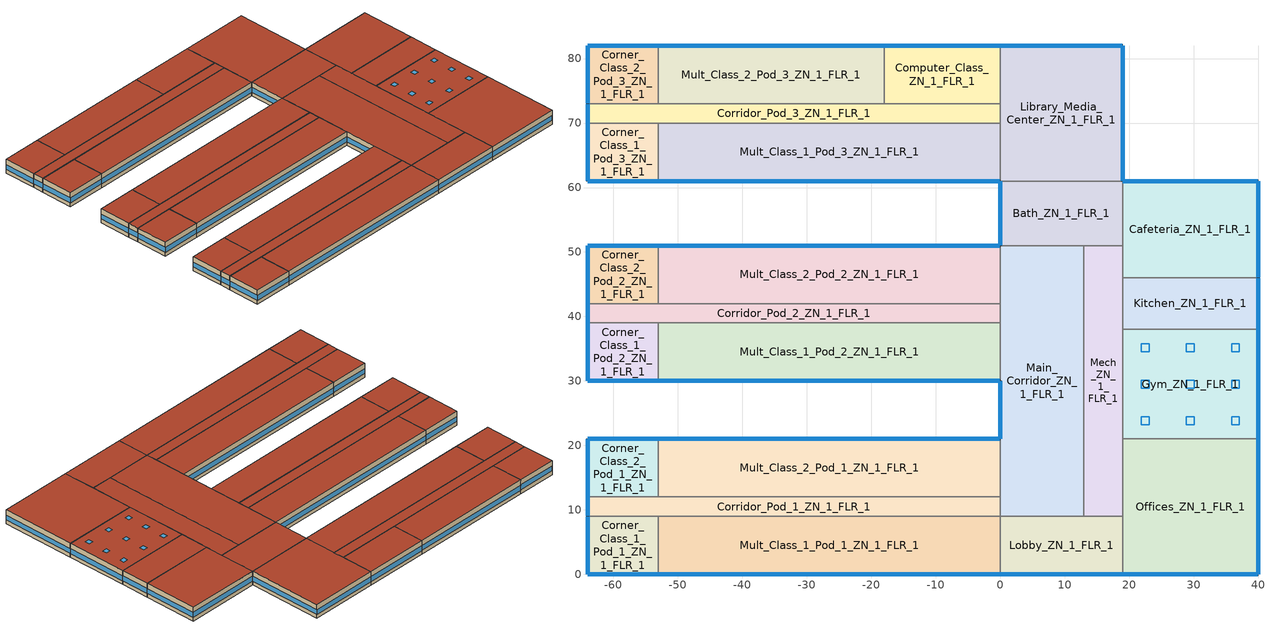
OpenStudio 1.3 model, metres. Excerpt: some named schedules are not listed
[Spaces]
Corner_Class_2_Pod_1_ZN_1_FLR_1
 floor ground (ext-slab): -53,21 -53,12 -64,12 -64,21 z0
 wall outside (Steel Frame Non-res Ext Wall): -53,21 -64,21 -64,12 z0:4
 wall to Mult_Class_2_Pod_1_ZN_1_FLR_1 (int-walls): -53,12 -53,21 z0:4
 wall to Corridor_Pod_1_ZN_1_FLR_1 (int-walls): -64,12 -53,12 z0:4
 window (Window Non-res Fixed): -53.05,21 -63.95,21 z1.1:2.51; -64,20.95 -64,12.05 z1.1:2.52
 roof outside (IEAD Non-res Roof): -53,12 -53,21 -64,21 -64,12 z4
Corner_Class_1_Pod_1_ZN_1_FLR_1
 floor ground (ext-slab): -53,9 -53,0 -64,0 -64,9 z0
 wall outside (Steel Frame Non-res Ext Wall): -64,9 -64,0 -53,0 z0:4
 wall to Corridor_Pod_1_ZN_1_FLR_1 (int-walls): -53,9 -64,9 z0:4
 wall to Mult_Class_1_Pod_1_ZN_1_FLR_1 (int-walls): -53,0 -53,9 z0:4
 window (Window Non-res Fixed): -64,8.95 -64,0.05 z1.1:2.52; -63.95,0 -53.05,0 z1.1:2.51
 roof outside (IEAD Non-res Roof): -53,0 -53,9 -64,9 -64,0 z4
Corner_Class_2_Pod_3_ZN_1_FLR_1
 floor ground (ext-slab): -53,82 -53,73 -64,73 -64,82 z0
 wall outside (Steel Frame Non-res Ext Wall): -53,82 -64,82 -64,73 z0:4
 wall to Mult_Class_2_Pod_3_ZN_1_FLR_1 (int-walls): -53,73 -53,82 z0:4
 wall to Corridor_Pod_3_ZN_1_FLR_1 (int-walls): -64,73 -53,73 z0:4
 window (Window Non-res Fixed): -53.05,82 -63.95,82 z1.1:2.51; -64,81.95 -64,73.05 z1.1:2.52
 roof outside (IEAD Non-res Roof): -53,73 -53,82 -64,82 -64,73 z4
Bath_ZN_1_FLR_1
 floor ground (ext-slab): 19,61 19,51 0,51 0,61 z0
 wall outside (Steel Frame Non-res Ext Wall): 0,61 0,51 z0:4
 wall to Library_Media_Center_ZN_1_FLR_1 (int-walls): 19,61 0,61 z0:4
 wall to Cafeteria_ZN_1_FLR_1 (int-walls): 19,51 19,61 z0:4
 wall to Main_Corridor_ZN_1_FLR_1 (int-walls): 0,51 13,51 z0:4
 wall to Mech_ZN_1_FLR_1 (int-walls): 13,51 19,51 z0:4
 window (Window Non-res Fixed): 0,60.95 0,51.05 z1.1:2.51
 roof outside (IEAD Non-res Roof): 19,51 19,61 0,61 0,51 z4
Mult_Class_2_Pod_1_ZN_1_FLR_1
 floor ground (ext-slab): 0,21 0,12 -53,12 -53,21 z0
 wall outside (Steel Frame Non-res Ext Wall): 0,21 -53,21 z0:4
 wall to Main_Corridor_ZN_1_FLR_1 (int-walls): 0,12 0,21 z0:4
 wall to Corridor_Pod_1_ZN_1_FLR_1 (int-walls): -53,12 0,12 z0:4
 window (Window Non-res Fixed): -0.05,21 -52.95,21 z1.1:2.5
 roof outside (IEAD Non-res Roof): 0,12 0,21 -53,21 -53,12 z4
Offices_ZN_1_FLR_1
 floor ground (ext-slab): 40,21 40,0 19,0 19,21 z0
 wall outside (Steel Frame Non-res Ext Wall): 19,0 40,0 40,21 z0:4
 wall to Gym_ZN_1_FLR_1 (int-walls): 40,21 19,21 z0:4
 wall to Mech_ZN_1_FLR_1 (int-walls): 19,21 19,9 z0:4
 wall to Lobby_ZN_1_FLR_1 (int-walls): 19,9 19,0 z0:4
 window (Window Non-res Fixed): 19.05,0 39.95,0 / 40,0.05 40,20.95 z1.1:2.51
 roof outside (IEAD Non-res Roof): 40,0 40,21 19,21 19,0 z4
Main_Corridor_ZN_1_FLR_1
 floor ground (ext-slab): 13,51 13,9 0,9 0,51 z0
 wall outside (Steel Frame Non-res Ext Wall): 0,30 0,21 z0:4
 wall to Mult_Class_2_Pod_2_ZN_1_FLR_1 (int-walls): 0,51 0,42 z0:4
 wall to Mech_ZN_1_FLR_1 (int-walls): 13,9 13,51 z0:4
 wall to Mult_Class_1_Pod_2_ZN_1_FLR_1 (int-walls): 0,39 0,30 z0:4
 wall to Corridor_Pod_1_ZN_1_FLR_1 (int-walls): 0,12 0,9 z0:4
 wall to Lobby_ZN_1_FLR_1 (int-walls): 0,9 13,9 z0:4
 wall to Corridor_Pod_2_ZN_1_FLR_1 (int-walls): 0,42 0,39 z0:4
 window (Window Non-res Fixed): 0,29.95 0,21.05 z1.1:2.52
 roof outside (IEAD Non-res Roof): 13,9 13,51 0,51 0,9 z4
Corridor_Pod_2_ZN_1_FLR_1
 floor ground (ext-slab): 0,42 0,39 -64,39 -64,42 z0
 wall outside (Steel Frame Non-res Ext Wall): -64,42 -64,39 z0:4
 wall to Corner_Class_1_Pod_2_ZN_1_FLR_1 (int-walls): -64,39 -53,39 z0:4
 wall to Corner_Class_2_Pod_2_ZN_1_FLR_1 (int-walls): -53,42 -64,42 z0:4
 wall to Mult_Class_2_Pod_2_ZN_1_FLR_1 (int-walls): 0,42 -53,42 z0:4
 wall to Mult_Class_1_Pod_2_ZN_1_FLR_1 (int-walls): -53,39 0,39 z0:4
 window (Window Non-res Fixed): -64,41.95 -64,39.05 z1.1:2.55
 roof outside (IEAD Non-res Roof): 0,39 0,42 -64,42 -64,39 z4
Mech_ZN_1_FLR_1
 floor ground (ext-slab): 19,51 19,9 13,9 13,51 z0
 wall to Lobby_ZN_1_FLR_1 (int-walls): 13,9 19,9 z0:4
 wall to Cafeteria_ZN_1_FLR_1 (int-walls): 19,46 19,51 z0:4
 wall to Gym_ZN_1_FLR_1 (int-walls): 19,21 19,38 z0:4
 wall to Kitchen_ZN_1_FLR_1 (int-walls): 19,38 19,46 z0:4
 roof outside (IEAD Non-res Roof): 19,9 19,51 13,51 13,9 z4
Corridor_Pod_3_ZN_1_FLR_1
 floor ground (ext-slab): 0,73 0,70 -64,70 -64,73 z0
 wall outside (Steel Frame Non-res Ext Wall): -64,73 -64,70 z0:4
 wall to Computer_Class_ZN_1_FLR_1 (int-walls): 0,73 -18,73 z0:4
 wall to Corner_Class_1_Pod_3_ZN_1_FLR_1 (int-walls): -64,70 -53,70 z0:4
 wall to Mult_Class_1_Pod_3_ZN_1_FLR_1 (int-walls): -53,70 0,70 z0:4
 wall to Mult_Class_2_Pod_3_ZN_1_FLR_1 (int-walls): -18,73 -53,73 z0:4
 wall to Library_Media_Center_ZN_1_FLR_1 (int-walls): 0,70 0,73 z0:4
 window (Window Non-res Fixed): -64,72.95 -64,70.05 z1.1:2.55
 roof outside (IEAD Non-res Roof): 0,70 0,73 -64,73 -64,70 z4
Cafeteria_ZN_1_FLR_1
 floor ground (ext-slab): 40,61 40,46 19,46 19,61 z0
 wall outside (Steel Frame Non-res Ext Wall): 40,46 40,61 19,61 z0:4
 wall to Kitchen_ZN_1_FLR_1 (int-walls): 19,46 40,46 z0:4
 window (Window Non-res Fixed): 40,46.05 40,60.95 / 39.95,61 19.05,61 z1.1:2.51
 roof outside (IEAD Non-res Roof): 40,46 40,61 19,61 19,46 z4
Lobby_ZN_1_FLR_1
 floor ground (ext-slab): 19,9 19,0 0,0 0,9 z0
 wall outside (Steel Frame Non-res Ext Wall): 0,0 19,0 z0:4
 wall to Mult_Class_1_Pod_1_ZN_1_FLR_1 (int-walls): 0,9 0,0 z0:4
 window (Window Non-res Fixed): 0.05,0 18.95,0 z1.1:2.51
 roof outside (IEAD Non-res Roof): 19,0 19,9 0,9 0,0 z4
Mult_Class_1_Pod_1_ZN_1_FLR_1
 floor ground (ext-slab): 0,9 0,0 -53,0 -53,9 z0
 wall outside (Steel Frame Non-res Ext Wall): -53,0 0,0 z0:4
 wall to Corridor_Pod_1_ZN_1_FLR_1 (int-walls): 0,9 -53,9 z0:4
 window (Window Non-res Fixed): -52.95,0 -0.05,0 z1.1:2.5
 roof outside (IEAD Non-res Roof): 0,0 0,9 -53,9 -53,0 z4
Library_Media_Center_ZN_1_FLR_1
 floor ground (ext-slab): 19,82 19,61 0,61 0,82 z0
 wall outside (Steel Frame Non-res Ext Wall): 19,61 19,82 0,82 z0:4
 wall to Computer_Class_ZN_1_FLR_1 (int-walls): 0,82 0,73 z0:4
 wall to Mult_Class_1_Pod_3_ZN_1_FLR_1 (int-walls): 0,70 0,61 z0:4
 window (Window Non-res Fixed): 19,61.05 19,81.95 / 18.95,82 0.05,82 z1.1:2.51
 roof outside (IEAD Non-res Roof): 19,61 19,82 0,82 0,61 z4
Corridor_Pod_1_ZN_1_FLR_1
 floor ground (ext-slab): 0,12 0,9 -64,9 -64,12 z0
 wall outside (Steel Frame Non-res Ext Wall): -64,12 -64,9 z0:4
 window (Window Non-res Fixed): -64,11.95 -64,9.05 z1.1:2.55
 roof outside (IEAD Non-res Roof): 0,9 0,12 -64,12 -64,9 z4
Mult_Class_1_Pod_2_ZN_1_FLR_1
 floor ground (ext-slab): 0,39 0,30 -53,30 -53,39 z0
 wall outside (Steel Frame Non-res Ext Wall): -53,30 0,30 z0:4
 wall to Corner_Class_1_Pod_2_ZN_1_FLR_1 (int-walls): -53,39 -53,30 z0:4
 window (Window Non-res Fixed): -52.95,30 -0.05,30 z1.1:2.5
 roof outside (IEAD Non-res Roof): 0,30 0,39 -53,39 -53,30 z4
Kitchen_ZN_1_FLR_1
 floor ground (ext-slab): 40,46 40,38 19,38 19,46 z0
 wall outside (Steel Frame Non-res Ext Wall): 40,38 40,46 z0:4
 wall to Gym_ZN_1_FLR_1 (int-walls): 19,38 40,38 z0:4
 window (Window Non-res Fixed): 40,38.05 40,45.95 z1.1:2.52
 roof outside (IEAD Non-res Roof): 40,38 40,46 19,46 19,38 z4
Mult_Class_2_Pod_2_ZN_1_FLR_1
 floor ground (ext-slab): 0,51 0,42 -53,42 -53,51 z0
 wall outside (Steel Frame Non-res Ext Wall): 0,51 -53,51 z0:4
 wall to Corner_Class_2_Pod_2_ZN_1_FLR_1 (int-walls): -53,51 -53,42 z0:4
 window (Window Non-res Fixed): -0.05,51 -52.95,51 z1.1:2.5
 roof outside (IEAD Non-res Roof): 0,42 0,51 -53,51 -53,42 z4
Corner_Class_1_Pod_2_ZN_1_FLR_1
 floor ground (ext-slab): -53,39 -53,30 -64,30 -64,39 z0
 wall outside (Steel Frame Non-res Ext Wall): -64,39 -64,30 -53,30 z0:4
 window (Window Non-res Fixed): -64,38.95 -64,30.05 z1.1:2.52; -63.95,30 -53.05,30 z1.1:2.51
 roof outside (IEAD Non-res Roof): -53,30 -53,39 -64,39 -64,30 z4
Computer_Class_ZN_1_FLR_1
 floor ground (ext-slab): 0,82 0,73 -18,73 -18,82 z0
 wall outside (Steel Frame Non-res Ext Wall): 0,82 -18,82 z0:4
 wall to Mult_Class_2_Pod_3_ZN_1_FLR_1 (int-walls): -18,82 -18,73 z0:4
 window (Window Non-res Fixed): -0.05,82 -17.95,82 z1.1:2.51
 roof outside (IEAD Non-res Roof): 0,73 0,82 -18,82 -18,73 z4
Gym_ZN_1_FLR_1
 floor ground (ext-slab): 40,38 40,21 19,21 19,38 z0
 wall outside (Steel Frame Non-res Ext Wall): 40,21 40,38 z0:4
 window (Window Non-res Fixed): 40,21.05 40,37.95 z1.1:2.51
 roof outside (IEAD Non-res Roof): 40,21 40,38 19,38 19,21 z4
 skylight (Skylight cons 456): 37.11,23.22 37.11,24.44 35.89,24.44 35.89,23.22 z4; 23.11,28.89 23.11,30.11 21.89,30.11 21.89,28.89 z4; 30.11,23.22 30.11,24.44 28.89,24.44 28.89,23.22 z4; 30.11,28.89 30.11,30.11 28.89,30.11 28.89,28.89 z4; 37.11,28.89 37.11,30.11 35.89,30.11 35.89,28.89 z4; 23.11,34.56 23.11,35.78 21.89,35.78 21.89,34.56 z4; 37.11,34.56 37.11,35.78 35.89,35.78 35.89,34.56 z4; 23.11,23.22 23.11,24.44 21.89,24.44 21.89,23.22 z4; 30.11,34.56 30.11,35.78 28.89,35.78 28.89,34.56 z4
Mult_Class_2_Pod_3_ZN_1_FLR_1
 floor ground (ext-slab): -18,82 -18,73 -53,73 -53,82 z0
 wall outside (Steel Frame Non-res Ext Wall): -18,82 -53,82 z0:4
 window (Window Non-res Fixed): -18.05,82 -52.95,82 z1.1:2.5
 roof outside (IEAD Non-res Roof): -18,73 -18,82 -53,82 -53,73 z4
Corner_Class_2_Pod_2_ZN_1_FLR_1
 floor ground (ext-slab): -53,51 -53,42 -64,42 -64,51 z0
 wall outside (Steel Frame Non-res Ext Wall): -53,51 -64,51 -64,42 z0:4
 window (Window Non-res Fixed): -53.05,51 -63.95,51 z1.1:2.51; -64,50.95 -64,42.05 z1.1:2.52
 roof outside (IEAD Non-res Roof): -53,42 -53,51 -64,51 -64,42 z4
Mult_Class_1_Pod_3_ZN_1_FLR_1
 floor ground (ext-slab): 0,70 0,61 -53,61 -53,70 z0
 wall outside (Steel Frame Non-res Ext Wall): -53,61 0,61 z0:4
 wall to Corner_Class_1_Pod_3_ZN_1_FLR_1 (int-walls): -53,70 -53,61 z0:4
 window (Window Non-res Fixed): -52.95,61 -0.05,61 z1.1:2.5
 roof outside (IEAD Non-res Roof): 0,61 0,70 -53,70 -53,61 z4
Corner_Class_1_Pod_3_ZN_1_FLR_1
 floor ground (ext-slab): -53,70 -53,61 -64,61 -64,70 z0
 wall outside (Steel Frame Non-res Ext Wall): -64,70 -64,61 -53,61 z0:4
 window (Window Non-res Fixed): -63.95,61 -53.05,61 z1.1:2.51; -64,69.95 -64,61.05 z1.1:2.52
 roof outside (IEAD Non-res Roof): -53,61 -53,70 -64,70 -64,61 z4
[Site]
USA IL-CHICAGO-OHARE: Latitude {deg}=41.77; Longitude {deg}=-87.75; Time Zone {hr}=-6; Elevation {m}=190; Terrain=City
[SizingPeriod:DesignDay] Barometric Pressure {Pa}=99063; Rain Indicator=0; Snow Indicator=0; Day of Month=21; Daylight Saving Time Indicator=0; Humidity Indicating Type=Wetbulb; Solar Model Indicator=ASHRAEClearSky
Name | Maximum Dry-Bulb Temperature {C} | Daily Dry-Bulb Temperature Range {deltaC} | Humidity Indicating Conditions at Maximum Dry-Bulb {BasedOnField A3} | Wind Speed {m/s} | Wind Direction {deg} | Sky Clearness | Month | Day Type
CHICAGO Ann Htg 99.6% Condns DB | -20.6 | 0 | -20.6 | 4.9 | 270 | 0 | 1 | WinterDesignDay
CHICAGO Ann Clg .4% Condns WB=>MDB | 31.2 | 10.7 | 25.5 | 5.3 | 230 | 1 | 7 | SummerDesignDay
[Building]
Ref Bldg Primary School New2004_v1.3_5.0: North Axis {deg}=0
[Construction]
Steel Frame Non-res Ext Wall: Wood Siding, Steel Frame NonRes Wall Insulation, 1/2IN Gypsum
IEAD Non-res Roof: Roof Membrane, IEAD NonRes Roof Insulation, Metal Decking
int-walls: 1/2IN Gypsum, 1/2IN Gypsum
InteriorFurnishings: Std Wood 6inch
ext-slab: HW CONCRETE, CP02 CARPET PAD
Window Non-res Fixed: NonRes Fixed Assembly Window
Skylight cons 456: Skylight Plexi Atofina 2602, Air, Skylight Plexi Atofina 2602
[Material] Thermal Absorptance=0.9
Name | Roughness | Thickness {m} | Conductivity {W/m-K} | Density {kg/m3} | Specific Heat {J/kg-K} | Solar Absorptance | Visible Absorptance
Wood Siding | MediumSmooth | 0.01 | 0.11 | 544.62 | 1210 | 0.78 | 0.78
Steel Frame NonRes Wall Insulation | MediumRough | 0.0870565 | 0.049 | 265 | 836.8 | 0.7 | 0.7
1/2IN Gypsum | Smooth | 0.0127 | 0.16 | 784.9 | 830 | 0.92 | 0.92
Roof Membrane | VeryRough | 0.0095 | 0.16 | 1121.29 | 1460 | 0.7 | 0.7
IEAD NonRes Roof Insulation | MediumRough | 0.127339 | 0.049 | 265 | 836.8 | 0.7 | 0.7
Metal Decking | MediumSmooth | 0.0015 | 45.006 | 7680 | 418.4 | 0.7 | 0.3
Std Wood 6inch | MediumSmooth | 0.15 | 0.12 | 540 | 1210 | 0.7 | 0.7
HW CONCRETE | Rough | 0.1016 | 1.311 | 2240 | 836.8 | 0.7 | 0.7
[Material:NoMass]
CP02 CARPET PAD: Roughness=VeryRough; Thermal Resistance {m2-K/W}=0.2165; Thermal Absorptance=0.9; Solar Absorptance=0.7; Visible Absorptance=0.8
[WindowMaterial:SimpleGlazingSystem]
NonRes Fixed Assembly Window: U-Factor {W/m2-K}=3.23646; Solar Heat Gain Coefficient=0.39
[WindowMaterial:Gas]
Air: Gas Type=Air; Thickness {m}=0.0127
[WindowMaterial:Glazing]
Skylight Plexi Atofina 2602: Optical Data Type=SpectralAverage; Thickness {m}=0.002997; Solar Transmittance at Normal Incidence=0.507; Front Side Solar Reflectance at Normal Incidence=0.221; Back Side Solar Reflectance at Normal Incidence=0.222; Visible Transmittance at Normal Incidence=0.486; Front Side Visible Reflectance at Normal Incidence=0.3; Back Side Visible Reflectance at Normal Incidence=0.3; Infrared Transmittance at Normal Incidence=0; Front Side Infrared Hemispherical Emissivity=0.9; Back Side Infrared Hemispherical Emissivity=0.9; Conductivity {W/m-K}=0.187; Dirt Correction Factor for Solar and Visible Transmittance=1; Solar Diffusing=Yes
[Lights:Definition] Design Level Calculation Method=Watts/Area; Fraction Radiant=0.37; Fraction Visible=0.2; Return Air Fraction=0; Return Air Fraction Calculated from Plenum Temperature=No
Name | Watts per Space Floor Area {W/m2}
Mult_Class_1_Pod_1_ZN_1_FLR_1_Lights Definition; Computer_Class_ZN_1_FLR_1_Lights Definition; Mult_Class_2_Pod_1_ZN_1_FLR_1_Lights Definition; Corner_Class_2_Pod_3_ZN_1_FLR_1_Lights Definition; Corner_Class_1_Pod_1_ZN_1_FLR_1_Lights Definition; Mult_Class_1_Pod_3_ZN_1_FLR_1_Lights Definition; Mult_Class_2_Pod_2_ZN_1_FLR_1_Lights Definition; Corner_Class_2_Pod_1_ZN_1_FLR_1_Lights Definition; Corner_Class_2_Pod_2_ZN_1_FLR_1_Lights Definition; Corner_Class_1_Pod_2_ZN_1_FLR_1_Lights Definition; Corner_Class_1_Pod_3_ZN_1_FLR_1_Lights Definition; Cafeteria_ZN_1_FLR_1_Lights Definition; Mult_Class_2_Pod_3_ZN_1_FLR_1_Lights Definition; Mult_Class_1_Pod_2_ZN_1_FLR_1_Lights Definition; Gym_ZN_1_FLR_1_Lights Definition | 15.06
Corridor_Pod_3_ZN_1_FLR_1_Lights Definition; Main_Corridor_ZN_1_FLR_1_Lights Definition; Corridor_Pod_1_ZN_1_FLR_1_Lights Definition; Corridor_Pod_2_ZN_1_FLR_1_Lights Definition | 5.38
Library_Media_Center_ZN_1_FLR_1_Lights Definition; Lobby_ZN_1_FLR_1_Lights Definition | 13.99
Offices_ZN_1_FLR_1_Lights Definition | 11.84
Mech_ZN_1_FLR_1_Lights Definition | 16.14
Kitchen_ZN_1_FLR_1_Lights Definition | 12.91
Bath_ZN_1_FLR_1_Lights Definition | 9.68
[Lights] Schedule=BLDG_LIGHT_SCH; Fraction Replaceable=1
Name | Lights Definition | Space or SpaceType
Mult_Class_1_Pod_1_ZN_1_FLR_1_Lights | Mult_Class_1_Pod_1_ZN_1_FLR_1_Lights Definition | Mult_Class_1_Pod_1_ZN_1_FLR_1
Corridor_Pod_3_ZN_1_FLR_1_Lights | Corridor_Pod_3_ZN_1_FLR_1_Lights Definition | Corridor_Pod_3_ZN_1_FLR_1
Computer_Class_ZN_1_FLR_1_Lights | Computer_Class_ZN_1_FLR_1_Lights Definition | Computer_Class_ZN_1_FLR_1
Mult_Class_2_Pod_1_ZN_1_FLR_1_Lights | Mult_Class_2_Pod_1_ZN_1_FLR_1_Lights Definition | Mult_Class_2_Pod_1_ZN_1_FLR_1
Library_Media_Center_ZN_1_FLR_1_Lights | Library_Media_Center_ZN_1_FLR_1_Lights Definition | Library_Media_Center_ZN_1_FLR_1
Offices_ZN_1_FLR_1_Lights | Offices_ZN_1_FLR_1_Lights Definition | Offices_ZN_1_FLR_1
Corner_Class_2_Pod_3_ZN_1_FLR_1_Lights | Corner_Class_2_Pod_3_ZN_1_FLR_1_Lights Definition | Corner_Class_2_Pod_3_ZN_1_FLR_1
Mech_ZN_1_FLR_1_Lights | Mech_ZN_1_FLR_1_Lights Definition | Mech_ZN_1_FLR_1
Corner_Class_1_Pod_1_ZN_1_FLR_1_Lights | Corner_Class_1_Pod_1_ZN_1_FLR_1_Lights Definition | Corner_Class_1_Pod_1_ZN_1_FLR_1
Mult_Class_1_Pod_3_ZN_1_FLR_1_Lights | Mult_Class_1_Pod_3_ZN_1_FLR_1_Lights Definition | Mult_Class_1_Pod_3_ZN_1_FLR_1
Kitchen_ZN_1_FLR_1_Lights | Kitchen_ZN_1_FLR_1_Lights Definition | Kitchen_ZN_1_FLR_1
Mult_Class_2_Pod_2_ZN_1_FLR_1_Lights | Mult_Class_2_Pod_2_ZN_1_FLR_1_Lights Definition | Mult_Class_2_Pod_2_ZN_1_FLR_1
Corner_Class_2_Pod_1_ZN_1_FLR_1_Lights | Corner_Class_2_Pod_1_ZN_1_FLR_1_Lights Definition | Corner_Class_2_Pod_1_ZN_1_FLR_1
Corner_Class_2_Pod_2_ZN_1_FLR_1_Lights | Corner_Class_2_Pod_2_ZN_1_FLR_1_Lights Definition | Corner_Class_2_Pod_2_ZN_1_FLR_1
Main_Corridor_ZN_1_FLR_1_Lights | Main_Corridor_ZN_1_FLR_1_Lights Definition | Main_Corridor_ZN_1_FLR_1
Corner_Class_1_Pod_2_ZN_1_FLR_1_Lights | Corner_Class_1_Pod_2_ZN_1_FLR_1_Lights Definition | Corner_Class_1_Pod_2_ZN_1_FLR_1
Corridor_Pod_1_ZN_1_FLR_1_Lights | Corridor_Pod_1_ZN_1_FLR_1_Lights Definition | Corridor_Pod_1_ZN_1_FLR_1
Bath_ZN_1_FLR_1_Lights | Bath_ZN_1_FLR_1_Lights Definition | Bath_ZN_1_FLR_1
Corner_Class_1_Pod_3_ZN_1_FLR_1_Lights | Corner_Class_1_Pod_3_ZN_1_FLR_1_Lights Definition | Corner_Class_1_Pod_3_ZN_1_FLR_1
Cafeteria_ZN_1_FLR_1_Lights | Cafeteria_ZN_1_FLR_1_Lights Definition | Cafeteria_ZN_1_FLR_1
Lobby_ZN_1_FLR_1_Lights | Lobby_ZN_1_FLR_1_Lights Definition | Lobby_ZN_1_FLR_1
Mult_Class_2_Pod_3_ZN_1_FLR_1_Lights | Mult_Class_2_Pod_3_ZN_1_FLR_1_Lights Definition | Mult_Class_2_Pod_3_ZN_1_FLR_1
Mult_Class_1_Pod_2_ZN_1_FLR_1_Lights | Mult_Class_1_Pod_2_ZN_1_FLR_1_Lights Definition | Mult_Class_1_Pod_2_ZN_1_FLR_1
Corridor_Pod_2_ZN_1_FLR_1_Lights | Corridor_Pod_2_ZN_1_FLR_1_Lights Definition | Corridor_Pod_2_ZN_1_FLR_1
Gym_ZN_1_FLR_1_Lights | Gym_ZN_1_FLR_1_Lights Definition | Gym_ZN_1_FLR_1
[ThermalZone] Multiplier=1; Use Ideal Air Loads=No
Name | Thermostat
Mult_Class_1_Pod_1_ZN_1_FLR_1 Thermal Zone | ThermostatSetpoint:DualSetpoint #1
Corner_Class_2_Pod_1_ZN_1_FLR_1 Thermal Zone | ThermostatSetpoint:DualSetpoint #2
Corner_Class_1_Pod_1_ZN_1_FLR_1 Thermal Zone | ThermostatSetpoint:DualSetpoint #3
Corner_Class_2_Pod_3_ZN_1_FLR_1 Thermal Zone | ThermostatSetpoint:DualSetpoint #4
Gym_ZN_1_FLR_1 Thermal Zone | ThermostatSetpoint:DualSetpoint #5
Bath_ZN_1_FLR_1 Thermal Zone | ThermostatSetpoint:DualSetpoint #6
Offices_ZN_1_FLR_1 Thermal Zone | ThermostatSetpoint:DualSetpoint #7
Mult_Class_2_Pod_1_ZN_1_FLR_1 Thermal Zone | ThermostatSetpoint:DualSetpoint #8
Mult_Class_2_Pod_2_ZN_1_FLR_1 Thermal Zone | ThermostatSetpoint:DualSetpoint #9
Corridor_Pod_3_ZN_1_FLR_1 Thermal Zone | ThermostatSetpoint:DualSetpoint #10
Kitchen_ZN_1_FLR_1 Thermal Zone | ThermostatSetpoint:DualSetpoint #11
Main_Corridor_ZN_1_FLR_1 Thermal Zone | ThermostatSetpoint:DualSetpoint #13
Corridor_Pod_2_ZN_1_FLR_1 Thermal Zone | ThermostatSetpoint:DualSetpoint #14
Corner_Class_1_Pod_2_ZN_1_FLR_1 Thermal Zone | ThermostatSetpoint:DualSetpoint #15
Mech_ZN_1_FLR_1 Thermal Zone | ThermostatSetpoint:DualSetpoint #16
Cafeteria_ZN_1_FLR_1 Thermal Zone | ThermostatSetpoint:DualSetpoint #17
Computer_Class_ZN_1_FLR_1 Thermal Zone | ThermostatSetpoint:DualSetpoint #18
Corridor_Pod_1_ZN_1_FLR_1 Thermal Zone | ThermostatSetpoint:DualSetpoint #19
Corner_Class_2_Pod_2_ZN_1_FLR_1 Thermal Zone | ThermostatSetpoint:DualSetpoint #20
Lobby_ZN_1_FLR_1 Thermal Zone | ThermostatSetpoint:DualSetpoint #21
Library_Media_Center_ZN_1_FLR_1 Thermal Zone | ThermostatSetpoint:DualSetpoint #22
Mult_Class_2_Pod_3_ZN_1_FLR_1 Thermal Zone | ThermostatSetpoint:DualSetpoint #23
Mult_Class_1_Pod_2_ZN_1_FLR_1 Thermal Zone | ThermostatSetpoint:DualSetpoint #24
Corner_Class_1_Pod_3_ZN_1_FLR_1 Thermal Zone | ThermostatSetpoint:DualSetpoint #25
Mult_Class_1_Pod_3_ZN_1_FLR_1 Thermal Zone | ThermostatSetpoint:DualSetpoint #12
[Space] Part of Total Floor Area=Yes
Name | Thermal Zone
Mult_Class_1_Pod_1_ZN_1_FLR_1 | Mult_Class_1_Pod_1_ZN_1_FLR_1 Thermal Zone
Corner_Class_2_Pod_1_ZN_1_FLR_1 | Corner_Class_2_Pod_1_ZN_1_FLR_1 Thermal Zone
Corner_Class_1_Pod_1_ZN_1_FLR_1 | Corner_Class_1_Pod_1_ZN_1_FLR_1 Thermal Zone
Corner_Class_2_Pod_3_ZN_1_FLR_1 | Corner_Class_2_Pod_3_ZN_1_FLR_1 Thermal Zone
Gym_ZN_1_FLR_1 | Gym_ZN_1_FLR_1 Thermal Zone
Bath_ZN_1_FLR_1 | Bath_ZN_1_FLR_1 Thermal Zone
Offices_ZN_1_FLR_1 | Offices_ZN_1_FLR_1 Thermal Zone
Mult_Class_2_Pod_1_ZN_1_FLR_1 | Mult_Class_2_Pod_1_ZN_1_FLR_1 Thermal Zone
Mult_Class_2_Pod_2_ZN_1_FLR_1 | Mult_Class_2_Pod_2_ZN_1_FLR_1 Thermal Zone
Corridor_Pod_3_ZN_1_FLR_1 | Corridor_Pod_3_ZN_1_FLR_1 Thermal Zone
Kitchen_ZN_1_FLR_1 | Kitchen_ZN_1_FLR_1 Thermal Zone
Main_Corridor_ZN_1_FLR_1 | Main_Corridor_ZN_1_FLR_1 Thermal Zone
Corridor_Pod_2_ZN_1_FLR_1 | Corridor_Pod_2_ZN_1_FLR_1 Thermal Zone
Corner_Class_1_Pod_2_ZN_1_FLR_1 | Corner_Class_1_Pod_2_ZN_1_FLR_1 Thermal Zone
Mech_ZN_1_FLR_1 | Mech_ZN_1_FLR_1 Thermal Zone
Cafeteria_ZN_1_FLR_1 | Cafeteria_ZN_1_FLR_1 Thermal Zone
Computer_Class_ZN_1_FLR_1 | Computer_Class_ZN_1_FLR_1 Thermal Zone
Corridor_Pod_1_ZN_1_FLR_1 | Corridor_Pod_1_ZN_1_FLR_1 Thermal Zone
Corner_Class_2_Pod_2_ZN_1_FLR_1 | Corner_Class_2_Pod_2_ZN_1_FLR_1 Thermal Zone
Lobby_ZN_1_FLR_1 | Lobby_ZN_1_FLR_1 Thermal Zone
Library_Media_Center_ZN_1_FLR_1 | Library_Media_Center_ZN_1_FLR_1 Thermal Zone
Mult_Class_2_Pod_3_ZN_1_FLR_1 | Mult_Class_2_Pod_3_ZN_1_FLR_1 Thermal Zone
Mult_Class_1_Pod_2_ZN_1_FLR_1 | Mult_Class_1_Pod_2_ZN_1_FLR_1 Thermal Zone
Corner_Class_1_Pod_3_ZN_1_FLR_1 | Corner_Class_1_Pod_3_ZN_1_FLR_1 Thermal Zone
Mult_Class_1_Pod_3_ZN_1_FLR_1 | Mult_Class_1_Pod_3_ZN_1_FLR_1 Thermal Zone
[ThermostatSetpoint:DualSetpoint]
Name | Heating Setpoint Temperature Schedule | Cooling Setpoint Temperature Schedule
ThermostatSetpoint:DualSetpoint #1; ThermostatSetpoint:DualSetpoint #2; ThermostatSetpoint:DualSetpoint #3; ThermostatSetpoint:DualSetpoint #4; ThermostatSetpoint:DualSetpoint #5; ThermostatSetpoint:DualSetpoint #7; ThermostatSetpoint:DualSetpoint #8; ThermostatSetpoint:DualSetpoint #9; ThermostatSetpoint:DualSetpoint #12; ThermostatSetpoint:DualSetpoint #15; ThermostatSetpoint:DualSetpoint #17; ThermostatSetpoint:DualSetpoint #18; ThermostatSetpoint:DualSetpoint #20; ThermostatSetpoint:DualSetpoint #21; ThermostatSetpoint:DualSetpoint #22; ThermostatSetpoint:DualSetpoint #23; ThermostatSetpoint:DualSetpoint #24; ThermostatSetpoint:DualSetpoint #25 | HTGSETP_SCH | CLGSETP_SCH
ThermostatSetpoint:DualSetpoint #6; ThermostatSetpoint:DualSetpoint #10; ThermostatSetpoint:DualSetpoint #11; ThermostatSetpoint:DualSetpoint #13; ThermostatSetpoint:DualSetpoint #14; ThermostatSetpoint:DualSetpoint #16; ThermostatSetpoint:DualSetpoint #19 | HTGSETP_SCH_BathCorrMechKitchen | CLGSETP_SCH_BathCorrMechKitchen
[SpaceInfiltration:DesignFlowRate] Schedule=INFIL_SCH; Design Flow Rate Calculation Method=Flow/ExteriorWallArea; Flow per Exterior Surface Area {m3/s-m2}=0.000302; Constant Term Coefficient=1; Temperature Term Coefficient=0; Velocity Term Coefficient=0; Velocity Squared Term Coefficient=0
Name | Space or SpaceType
Gym_ZN_1_FLR_1_Infiltration | Gym_ZN_1_FLR_1
Offices_ZN_1_FLR_1_Infiltration | Offices_ZN_1_FLR_1
Mult_Class_1_Pod_1_ZN_1_FLR_1_Infiltration | Mult_Class_1_Pod_1_ZN_1_FLR_1
Corner_Class_2_Pod_3_ZN_1_FLR_1_Infiltration | Corner_Class_2_Pod_3_ZN_1_FLR_1
Main_Corridor_ZN_1_FLR_1_Infiltration | Main_Corridor_ZN_1_FLR_1
Lobby_ZN_1_FLR_1_Infiltration | Lobby_ZN_1_FLR_1
Corridor_Pod_3_ZN_1_FLR_1_Infiltration | Corridor_Pod_3_ZN_1_FLR_1
Mult_Class_1_Pod_2_ZN_1_FLR_1_Infiltration | Mult_Class_1_Pod_2_ZN_1_FLR_1
Mult_Class_2_Pod_3_ZN_1_FLR_1_Infiltration | Mult_Class_2_Pod_3_ZN_1_FLR_1
Library_Media_Center_ZN_1_FLR_1_Infiltration | Library_Media_Center_ZN_1_FLR_1
Corridor_Pod_1_ZN_1_FLR_1_Infiltration | Corridor_Pod_1_ZN_1_FLR_1
Corridor_Pod_2_ZN_1_FLR_1_Infiltration | Corridor_Pod_2_ZN_1_FLR_1
Bath_ZN_1_FLR_1_Infiltration | Bath_ZN_1_FLR_1
Corner_Class_2_Pod_1_ZN_1_FLR_1_Infiltration | Corner_Class_2_Pod_1_ZN_1_FLR_1
Corner_Class_1_Pod_3_ZN_1_FLR_1_Infiltration | Corner_Class_1_Pod_3_ZN_1_FLR_1
Corner_Class_2_Pod_2_ZN_1_FLR_1_Infiltration | Corner_Class_2_Pod_2_ZN_1_FLR_1
Corner_Class_1_Pod_1_ZN_1_FLR_1_Infiltration | Corner_Class_1_Pod_1_ZN_1_FLR_1
Kitchen_ZN_1_FLR_1_Infiltration | Kitchen_ZN_1_FLR_1
Mult_Class_2_Pod_2_ZN_1_FLR_1_Infiltration | Mult_Class_2_Pod_2_ZN_1_FLR_1
Computer_Class_ZN_1_FLR_1_Infiltration | Computer_Class_ZN_1_FLR_1
Mult_Class_2_Pod_1_ZN_1_FLR_1_Infiltration | Mult_Class_2_Pod_1_ZN_1_FLR_1
Cafeteria_ZN_1_FLR_1_Infiltration | Cafeteria_ZN_1_FLR_1
Mult_Class_1_Pod_3_ZN_1_FLR_1_Infiltration | Mult_Class_1_Pod_3_ZN_1_FLR_1
Corner_Class_1_Pod_2_ZN_1_FLR_1_Infiltration | Corner_Class_1_Pod_2_ZN_1_FLR_1
[ElectricEquipment:Definition]
Name | Design Level Calculation Method | Watts per Space Floor Area {W/m2} | Fraction Latent | Fraction Radiant | Fraction Lost | Design Level {W}
Mult_Class_2_Pod_2_ZN_1_FLR_1_PlugMisc_Equip Definition; Corner_Class_1_Pod_2_ZN_1_FLR_1_PlugMisc_Equip Definition; Corner_Class_1_Pod_1_ZN_1_FLR_1_PlugMisc_Equip Definition; Corner_Class_2_Pod_2_ZN_1_FLR_1_PlugMisc_Equip Definition; Mult_Class_1_Pod_1_ZN_1_FLR_1_PlugMisc_Equip Definition; Mult_Class_2_Pod_1_ZN_1_FLR_1_PlugMisc_Equip Definition; Corner_Class_2_Pod_3_ZN_1_FLR_1_PlugMisc_Equip Definition; Corner_Class_1_Pod_3_ZN_1_FLR_1_PlugMisc_Equip Definition; Mult_Class_1_Pod_2_ZN_1_FLR_1_PlugMisc_Equip Definition; Mult_Class_2_Pod_3_ZN_1_FLR_1_PlugMisc_Equip Definition; Mult_Class_1_Pod_3_ZN_1_FLR_1_PlugMisc_Equip Definition; Library_Media_Center_ZN_1_FLR_1_PlugMisc_Equip Definition; Corner_Class_2_Pod_1_ZN_1_FLR_1_PlugMisc_Equip Definition | Watts/Area | 15 | 0 | 0.5 | 0
Corridor_Pod_1_ZN_1_FLR_1_PlugMisc_Equip Definition; Corridor_Pod_2_ZN_1_FLR_1_PlugMisc_Equip Definition; Lobby_ZN_1_FLR_1_PlugMisc_Equip Definition; Main_Corridor_ZN_1_FLR_1_PlugMisc_Equip Definition; Bath_ZN_1_FLR_1_PlugMisc_Equip Definition; Corridor_Pod_3_ZN_1_FLR_1_PlugMisc_Equip Definition; Mech_ZN_1_FLR_1_PlugMisc_Equip Definition | Watts/Area | 4 | 0 | 0.5 | 0
Kitchen_ZN_1_FLR_1_MiscElec_Equip Definition | EquipmentLevel |  | 0.25 | 0.3 | 0.2 | 31996
Kitchen_ZN_1_FLR_1_ExhFan_Equip Definition | EquipmentLevel |  | 0 | 0 | 1 | 576
Gym_ZN_1_FLR_1_PlugMisc_Equip Definition | Watts/Area | 5 | 0 | 0.5 | 0
Computer_Class_ZN_1_FLR_1_PlugMisc_Equip Definition | Watts/Area | 20 | 0 | 0.5 | 0
Offices_ZN_1_FLR_1_PlugMisc_Equip Definition | Watts/Area | 10.8 | 0 | 0.5 | 0
Cafeteria_ZN_1_FLR_1_PlugMisc_Equip Definition | Watts/Area | 25.39 | 0 | 0.5 | 0
[ElectricEquipment]
Name | Electric Equipment Definition | Space or SpaceType | Schedule
Mult_Class_2_Pod_2_ZN_1_FLR_1_PlugMisc_Equip | Mult_Class_2_Pod_2_ZN_1_FLR_1_PlugMisc_Equip Definition | Mult_Class_2_Pod_2_ZN_1_FLR_1 | BLDG_EQUIP_SCH
Corner_Class_1_Pod_2_ZN_1_FLR_1_PlugMisc_Equip | Corner_Class_1_Pod_2_ZN_1_FLR_1_PlugMisc_Equip Definition | Corner_Class_1_Pod_2_ZN_1_FLR_1 | BLDG_EQUIP_SCH
Corner_Class_1_Pod_1_ZN_1_FLR_1_PlugMisc_Equip | Corner_Class_1_Pod_1_ZN_1_FLR_1_PlugMisc_Equip Definition | Corner_Class_1_Pod_1_ZN_1_FLR_1 | BLDG_EQUIP_SCH
Corner_Class_2_Pod_2_ZN_1_FLR_1_PlugMisc_Equip | Corner_Class_2_Pod_2_ZN_1_FLR_1_PlugMisc_Equip Definition | Corner_Class_2_Pod_2_ZN_1_FLR_1 | BLDG_EQUIP_SCH
Mult_Class_1_Pod_1_ZN_1_FLR_1_PlugMisc_Equip | Mult_Class_1_Pod_1_ZN_1_FLR_1_PlugMisc_Equip Definition | Mult_Class_1_Pod_1_ZN_1_FLR_1 | BLDG_EQUIP_SCH
Corridor_Pod_1_ZN_1_FLR_1_PlugMisc_Equip | Corridor_Pod_1_ZN_1_FLR_1_PlugMisc_Equip Definition | Corridor_Pod_1_ZN_1_FLR_1 | BLDG_EQUIP_SCH
Corridor_Pod_2_ZN_1_FLR_1_PlugMisc_Equip | Corridor_Pod_2_ZN_1_FLR_1_PlugMisc_Equip Definition | Corridor_Pod_2_ZN_1_FLR_1 | BLDG_EQUIP_SCH
Mult_Class_2_Pod_1_ZN_1_FLR_1_PlugMisc_Equip | Mult_Class_2_Pod_1_ZN_1_FLR_1_PlugMisc_Equip Definition | Mult_Class_2_Pod_1_ZN_1_FLR_1 | BLDG_EQUIP_SCH
Corner_Class_2_Pod_3_ZN_1_FLR_1_PlugMisc_Equip | Corner_Class_2_Pod_3_ZN_1_FLR_1_PlugMisc_Equip Definition | Corner_Class_2_Pod_3_ZN_1_FLR_1 | BLDG_EQUIP_SCH
Lobby_ZN_1_FLR_1_PlugMisc_Equip | Lobby_ZN_1_FLR_1_PlugMisc_Equip Definition | Lobby_ZN_1_FLR_1 | BLDG_EQUIP_SCH
Kitchen_ZN_1_FLR_1_MiscElec_Equip | Kitchen_ZN_1_FLR_1_MiscElec_Equip Definition | Kitchen_ZN_1_FLR_1 | KITCHEN_ELEC_EQUIP_SCH
Corner_Class_1_Pod_3_ZN_1_FLR_1_PlugMisc_Equip | Corner_Class_1_Pod_3_ZN_1_FLR_1_PlugMisc_Equip Definition | Corner_Class_1_Pod_3_ZN_1_FLR_1 | BLDG_EQUIP_SCH
Kitchen_ZN_1_FLR_1_ExhFan_Equip | Kitchen_ZN_1_FLR_1_ExhFan_Equip Definition | Kitchen_ZN_1_FLR_1 | Kitchen_Exhaust_SCH
Gym_ZN_1_FLR_1_PlugMisc_Equip | Gym_ZN_1_FLR_1_PlugMisc_Equip Definition | Gym_ZN_1_FLR_1 | BLDG_EQUIP_SCH
Mult_Class_1_Pod_2_ZN_1_FLR_1_PlugMisc_Equip | Mult_Class_1_Pod_2_ZN_1_FLR_1_PlugMisc_Equip Definition | Mult_Class_1_Pod_2_ZN_1_FLR_1 | BLDG_EQUIP_SCH
Computer_Class_ZN_1_FLR_1_PlugMisc_Equip | Computer_Class_ZN_1_FLR_1_PlugMisc_Equip Definition | Computer_Class_ZN_1_FLR_1 | BLDG_EQUIP_SCH
Mult_Class_2_Pod_3_ZN_1_FLR_1_PlugMisc_Equip | Mult_Class_2_Pod_3_ZN_1_FLR_1_PlugMisc_Equip Definition | Mult_Class_2_Pod_3_ZN_1_FLR_1 | BLDG_EQUIP_SCH
Main_Corridor_ZN_1_FLR_1_PlugMisc_Equip | Main_Corridor_ZN_1_FLR_1_PlugMisc_Equip Definition | Main_Corridor_ZN_1_FLR_1 | BLDG_EQUIP_SCH
Offices_ZN_1_FLR_1_PlugMisc_Equip | Offices_ZN_1_FLR_1_PlugMisc_Equip Definition | Offices_ZN_1_FLR_1 | BLDG_EQUIP_SCH
Bath_ZN_1_FLR_1_PlugMisc_Equip | Bath_ZN_1_FLR_1_PlugMisc_Equip Definition | Bath_ZN_1_FLR_1 | BLDG_EQUIP_SCH
Mult_Class_1_Pod_3_ZN_1_FLR_1_PlugMisc_Equip | Mult_Class_1_Pod_3_ZN_1_FLR_1_PlugMisc_Equip Definition | Mult_Class_1_Pod_3_ZN_1_FLR_1 | BLDG_EQUIP_SCH
Library_Media_Center_ZN_1_FLR_1_PlugMisc_Equip | Library_Media_Center_ZN_1_FLR_1_PlugMisc_Equip Definition | Library_Media_Center_ZN_1_FLR_1 | BLDG_EQUIP_SCH
Corridor_Pod_3_ZN_1_FLR_1_PlugMisc_Equip | Corridor_Pod_3_ZN_1_FLR_1_PlugMisc_Equip Definition | Corridor_Pod_3_ZN_1_FLR_1 | BLDG_EQUIP_SCH
Corner_Class_2_Pod_1_ZN_1_FLR_1_PlugMisc_Equip | Corner_Class_2_Pod_1_ZN_1_FLR_1_PlugMisc_Equip Definition | Corner_Class_2_Pod_1_ZN_1_FLR_1 | BLDG_EQUIP_SCH
Mech_ZN_1_FLR_1_PlugMisc_Equip | Mech_ZN_1_FLR_1_PlugMisc_Equip Definition | Mech_ZN_1_FLR_1 | BLDG_EQUIP_SCH
Cafeteria_ZN_1_FLR_1_PlugMisc_Equip | Cafeteria_ZN_1_FLR_1_PlugMisc_Equip Definition | Cafeteria_ZN_1_FLR_1 | KITCHEN_ELEC_EQUIP_SCH
[InternalMass:Definition] Construction=InteriorFurnishings; Design Level Calculation Method=SurfaceArea
Name | Surface Area {m2}
Kitchen_ZN_1_FLR_1 Internal Mass Definition | 336
Main_Corridor_ZN_1_FLR_1 Internal Mass Definition | 1092
Mult_Class_2_Pod_3_ZN_1_FLR_1 Internal Mass Definition; Cafeteria_ZN_1_FLR_1 Internal Mass Definition | 630
Corner_Class_2_Pod_1_ZN_1_FLR_1 Internal Mass Definition; Corner_Class_1_Pod_2_ZN_1_FLR_1 Internal Mass Definition; Corner_Class_1_Pod_1_ZN_1_FLR_1 Internal Mass Definition; Corner_Class_2_Pod_2_ZN_1_FLR_1 Internal Mass Definition; Corner_Class_2_Pod_3_ZN_1_FLR_1 Internal Mass Definition; Corner_Class_1_Pod_3_ZN_1_FLR_1 Internal Mass Definition | 198
Mult_Class_1_Pod_1_ZN_1_FLR_1 Internal Mass Definition; Mult_Class_1_Pod_3_ZN_1_FLR_1 Internal Mass Definition; Mult_Class_2_Pod_1_ZN_1_FLR_1 Internal Mass Definition; Mult_Class_2_Pod_2_ZN_1_FLR_1 Internal Mass Definition; Mult_Class_1_Pod_2_ZN_1_FLR_1 Internal Mass Definition | 954
Library_Media_Center_ZN_1_FLR_1 Internal Mass Definition | 798
Corridor_Pod_3_ZN_1_FLR_1 Internal Mass Definition; Corridor_Pod_1_ZN_1_FLR_1 Internal Mass Definition; Corridor_Pod_2_ZN_1_FLR_1 Internal Mass Definition | 384
Bath_ZN_1_FLR_1 Internal Mass Definition | 380
Computer_Class_ZN_1_FLR_1 Internal Mass Definition | 324
Gym_ZN_1_FLR_1 Internal Mass Definition | 714
Lobby_ZN_1_FLR_1 Internal Mass Definition | 342
Mech_ZN_1_FLR_1 Internal Mass Definition | 504
Offices_ZN_1_FLR_1 Internal Mass Definition | 882
[InternalMass]
Name | Internal Mass Definition | Space or SpaceType
Kitchen_ZN_1_FLR_1 Internal Mass | Kitchen_ZN_1_FLR_1 Internal Mass Definition | Kitchen_ZN_1_FLR_1
Main_Corridor_ZN_1_FLR_1 Internal Mass | Main_Corridor_ZN_1_FLR_1 Internal Mass Definition | Main_Corridor_ZN_1_FLR_1
Mult_Class_2_Pod_3_ZN_1_FLR_1 Internal Mass | Mult_Class_2_Pod_3_ZN_1_FLR_1 Internal Mass Definition | Mult_Class_2_Pod_3_ZN_1_FLR_1
Corner_Class_2_Pod_1_ZN_1_FLR_1 Internal Mass | Corner_Class_2_Pod_1_ZN_1_FLR_1 Internal Mass Definition | Corner_Class_2_Pod_1_ZN_1_FLR_1
Mult_Class_1_Pod_1_ZN_1_FLR_1 Internal Mass | Mult_Class_1_Pod_1_ZN_1_FLR_1 Internal Mass Definition | Mult_Class_1_Pod_1_ZN_1_FLR_1
Corner_Class_1_Pod_2_ZN_1_FLR_1 Internal Mass | Corner_Class_1_Pod_2_ZN_1_FLR_1 Internal Mass Definition | Corner_Class_1_Pod_2_ZN_1_FLR_1
Mult_Class_1_Pod_3_ZN_1_FLR_1 Internal Mass | Mult_Class_1_Pod_3_ZN_1_FLR_1 Internal Mass Definition | Mult_Class_1_Pod_3_ZN_1_FLR_1
Library_Media_Center_ZN_1_FLR_1 Internal Mass | Library_Media_Center_ZN_1_FLR_1 Internal Mass Definition | Library_Media_Center_ZN_1_FLR_1
Corner_Class_1_Pod_1_ZN_1_FLR_1 Internal Mass | Corner_Class_1_Pod_1_ZN_1_FLR_1 Internal Mass Definition | Corner_Class_1_Pod_1_ZN_1_FLR_1
Corridor_Pod_3_ZN_1_FLR_1 Internal Mass | Corridor_Pod_3_ZN_1_FLR_1 Internal Mass Definition | Corridor_Pod_3_ZN_1_FLR_1
Corridor_Pod_1_ZN_1_FLR_1 Internal Mass | Corridor_Pod_1_ZN_1_FLR_1 Internal Mass Definition | Corridor_Pod_1_ZN_1_FLR_1
Bath_ZN_1_FLR_1 Internal Mass | Bath_ZN_1_FLR_1 Internal Mass Definition | Bath_ZN_1_FLR_1
Computer_Class_ZN_1_FLR_1 Internal Mass | Computer_Class_ZN_1_FLR_1 Internal Mass Definition | Computer_Class_ZN_1_FLR_1
Gym_ZN_1_FLR_1 Internal Mass | Gym_ZN_1_FLR_1 Internal Mass Definition | Gym_ZN_1_FLR_1
Mult_Class_2_Pod_1_ZN_1_FLR_1 Internal Mass | Mult_Class_2_Pod_1_ZN_1_FLR_1 Internal Mass Definition | Mult_Class_2_Pod_1_ZN_1_FLR_1
Corner_Class_2_Pod_2_ZN_1_FLR_1 Internal Mass | Corner_Class_2_Pod_2_ZN_1_FLR_1 Internal Mass Definition | Corner_Class_2_Pod_2_ZN_1_FLR_1
Corner_Class_2_Pod_3_ZN_1_FLR_1 Internal Mass | Corner_Class_2_Pod_3_ZN_1_FLR_1 Internal Mass Definition | Corner_Class_2_Pod_3_ZN_1_FLR_1
Corridor_Pod_2_ZN_1_FLR_1 Internal Mass | Corridor_Pod_2_ZN_1_FLR_1 Internal Mass Definition | Corridor_Pod_2_ZN_1_FLR_1
Lobby_ZN_1_FLR_1 Internal Mass | Lobby_ZN_1_FLR_1 Internal Mass Definition | Lobby_ZN_1_FLR_1
Cafeteria_ZN_1_FLR_1 Internal Mass | Cafeteria_ZN_1_FLR_1 Internal Mass Definition | Cafeteria_ZN_1_FLR_1
Mult_Class_2_Pod_2_ZN_1_FLR_1 Internal Mass | Mult_Class_2_Pod_2_ZN_1_FLR_1 Internal Mass Definition | Mult_Class_2_Pod_2_ZN_1_FLR_1
Mult_Class_1_Pod_2_ZN_1_FLR_1 Internal Mass | Mult_Class_1_Pod_2_ZN_1_FLR_1 Internal Mass Definition | Mult_Class_1_Pod_2_ZN_1_FLR_1
Mech_ZN_1_FLR_1 Internal Mass | Mech_ZN_1_FLR_1 Internal Mass Definition | Mech_ZN_1_FLR_1
Corner_Class_1_Pod_3_ZN_1_FLR_1 Internal Mass | Corner_Class_1_Pod_3_ZN_1_FLR_1 Internal Mass Definition | Corner_Class_1_Pod_3_ZN_1_FLR_1
Offices_ZN_1_FLR_1 Internal Mass | Offices_ZN_1_FLR_1 Internal Mass Definition | Offices_ZN_1_FLR_1
[People:Definition] Fraction Radiant=0.3; Enable ASHRAE 55 Comfort Warnings=No; Mean Radiant Temperature Calculation Type=ZoneAveraged; Thermal Comfort Model Type 1=FANGER
Name | Number of People Calculation Method | Space Floor Area per Person {m2/person} | Number of People {people}
Cafeteria_ZN_1_FLR_1 People Definition | Area/Person | 1.39
Mult_Class_2_Pod_1_ZN_1_FLR_1 People Definition; Mult_Class_1_Pod_3_ZN_1_FLR_1 People Definition; Mult_Class_2_Pod_2_ZN_1_FLR_1 People Definition; Mult_Class_1_Pod_1_ZN_1_FLR_1 People Definition; Corner_Class_2_Pod_1_ZN_1_FLR_1 People Definition; Corner_Class_2_Pod_3_ZN_1_FLR_1 People Definition; Corner_Class_2_Pod_2_ZN_1_FLR_1 People Definition; Mult_Class_1_Pod_2_ZN_1_FLR_1 People Definition; Corner_Class_1_Pod_3_ZN_1_FLR_1 People Definition; Corner_Class_1_Pod_1_ZN_1_FLR_1 People Definition; Mult_Class_2_Pod_3_ZN_1_FLR_1 People Definition; Corner_Class_1_Pod_2_ZN_1_FLR_1 People Definition | Area/Person | 4
Library_Media_Center_ZN_1_FLR_1 People Definition | Area/Person | 4.35
Corridor_Pod_2_ZN_1_FLR_1 People Definition; Corridor_Pod_1_ZN_1_FLR_1 People Definition; Corridor_Pod_3_ZN_1_FLR_1 People Definition; Bath_ZN_1_FLR_1 People Definition; Main_Corridor_ZN_1_FLR_1 People Definition | Area/Person | 10
Kitchen_ZN_1_FLR_1 People Definition | People |  | 25.2
Offices_ZN_1_FLR_1 People Definition | Area/Person | 20
Computer_Class_ZN_1_FLR_1 People Definition; Gym_ZN_1_FLR_1 People Definition | Area/Person | 3.33
[People] Activity Level Schedule=ACTIVITY_SCH; Work Efficiency Schedule=WORK_EFF_SCH; Clothing Insulation Schedule=CLOTHING_SCH; Air Velocity Schedule=AIR_VELO_SCH
Name | People Definition | Space or SpaceType | Number of People Schedule
Cafeteria_ZN_1_FLR_1 People | Cafeteria_ZN_1_FLR_1 People Definition | Cafeteria_ZN_1_FLR_1 | BLDG_OCC_SCH_Cafeteria
Mult_Class_2_Pod_1_ZN_1_FLR_1 People | Mult_Class_2_Pod_1_ZN_1_FLR_1 People Definition | Mult_Class_2_Pod_1_ZN_1_FLR_1 | BLDG_OCC_SCH
Library_Media_Center_ZN_1_FLR_1 People | Library_Media_Center_ZN_1_FLR_1 People Definition | Library_Media_Center_ZN_1_FLR_1 | BLDG_OCC_SCH
Corridor_Pod_2_ZN_1_FLR_1 People | Corridor_Pod_2_ZN_1_FLR_1 People Definition | Corridor_Pod_2_ZN_1_FLR_1 | BLDG_OCC_SCH
Corridor_Pod_1_ZN_1_FLR_1 People | Corridor_Pod_1_ZN_1_FLR_1 People Definition | Corridor_Pod_1_ZN_1_FLR_1 | BLDG_OCC_SCH
Corridor_Pod_3_ZN_1_FLR_1 People | Corridor_Pod_3_ZN_1_FLR_1 People Definition | Corridor_Pod_3_ZN_1_FLR_1 | BLDG_OCC_SCH
Kitchen_ZN_1_FLR_1 People | Kitchen_ZN_1_FLR_1 People Definition | Kitchen_ZN_1_FLR_1 | BLDG_OCC_SCH
Mult_Class_1_Pod_3_ZN_1_FLR_1 People | Mult_Class_1_Pod_3_ZN_1_FLR_1 People Definition | Mult_Class_1_Pod_3_ZN_1_FLR_1 | BLDG_OCC_SCH
Bath_ZN_1_FLR_1 People | Bath_ZN_1_FLR_1 People Definition | Bath_ZN_1_FLR_1 | BLDG_OCC_SCH
Main_Corridor_ZN_1_FLR_1 People | Main_Corridor_ZN_1_FLR_1 People Definition | Main_Corridor_ZN_1_FLR_1 | BLDG_OCC_SCH
Offices_ZN_1_FLR_1 People | Offices_ZN_1_FLR_1 People Definition | Offices_ZN_1_FLR_1 | BLDG_OCC_SCH_Offices
Mult_Class_2_Pod_2_ZN_1_FLR_1 People | Mult_Class_2_Pod_2_ZN_1_FLR_1 People Definition | Mult_Class_2_Pod_2_ZN_1_FLR_1 | BLDG_OCC_SCH
Mult_Class_1_Pod_1_ZN_1_FLR_1 People | Mult_Class_1_Pod_1_ZN_1_FLR_1 People Definition | Mult_Class_1_Pod_1_ZN_1_FLR_1 | BLDG_OCC_SCH
Corner_Class_2_Pod_1_ZN_1_FLR_1 People | Corner_Class_2_Pod_1_ZN_1_FLR_1 People Definition | Corner_Class_2_Pod_1_ZN_1_FLR_1 | BLDG_OCC_SCH
Corner_Class_2_Pod_3_ZN_1_FLR_1 People | Corner_Class_2_Pod_3_ZN_1_FLR_1 People Definition | Corner_Class_2_Pod_3_ZN_1_FLR_1 | BLDG_OCC_SCH
Corner_Class_2_Pod_2_ZN_1_FLR_1 People | Corner_Class_2_Pod_2_ZN_1_FLR_1 People Definition | Corner_Class_2_Pod_2_ZN_1_FLR_1 | BLDG_OCC_SCH
Mult_Class_1_Pod_2_ZN_1_FLR_1 People | Mult_Class_1_Pod_2_ZN_1_FLR_1 People Definition | Mult_Class_1_Pod_2_ZN_1_FLR_1 | BLDG_OCC_SCH
Corner_Class_1_Pod_3_ZN_1_FLR_1 People | Corner_Class_1_Pod_3_ZN_1_FLR_1 People Definition | Corner_Class_1_Pod_3_ZN_1_FLR_1 | BLDG_OCC_SCH
Computer_Class_ZN_1_FLR_1 People | Computer_Class_ZN_1_FLR_1 People Definition | Computer_Class_ZN_1_FLR_1 | BLDG_OCC_SCH
Corner_Class_1_Pod_1_ZN_1_FLR_1 People | Corner_Class_1_Pod_1_ZN_1_FLR_1 People Definition | Corner_Class_1_Pod_1_ZN_1_FLR_1 | BLDG_OCC_SCH
Mult_Class_2_Pod_3_ZN_1_FLR_1 People | Mult_Class_2_Pod_3_ZN_1_FLR_1 People Definition | Mult_Class_2_Pod_3_ZN_1_FLR_1 | BLDG_OCC_SCH
Gym_ZN_1_FLR_1 People | Gym_ZN_1_FLR_1 People Definition | Gym_ZN_1_FLR_1 | BLDG_OCC_SCH_Gym
Corner_Class_1_Pod_2_ZN_1_FLR_1 People | Corner_Class_1_Pod_2_ZN_1_FLR_1 People Definition | Corner_Class_1_Pod_2_ZN_1_FLR_1 | BLDG_OCC_SCH
[GasEquipment:Definition]
Kitchen_ZN_1_FLR_1_MiscGas_Equip Definition: Design Level Calculation Method=EquipmentLevel; Design Level {W}=160284; Fraction Latent=0.1; Fraction Radiant=0.2; Fraction Lost=0.7
[GasEquipment]
Kitchen_ZN_1_FLR_1_MiscGas_Equip: Gas Equipment Definition=Kitchen_ZN_1_FLR_1_MiscGas_Equip Definition; Space or SpaceType=Kitchen_ZN_1_FLR_1; Schedule=KITCHEN_GAS_EQUIP_SCH
[Schedule:Compact]
BLDG_LIGHT_SCH: Through: 6/30, For: Weekdays SummerDesignDay, Until: 07:00, 0.1773, Until: 21:00, 0.9, Until: 24:00, 0.1773, For: AllOtherDays, Until: 24:00, 0.1773, Through: 9/1, For: Weekdays SummerDesignDay, Until: 08:00, 0.1773, Until: 20:00, 0.5, Until: 24:00, 0.1773, For: AllOtherDays, Until: 24:00, 0.1773, Through: 12/31, For: Weekdays SummerDesignDay, Until: 07:00, 0.1773, Until: 21:00, 0.9, Until: 24:00, 0.1773, For: AllOtherDays, Until: 24:00, 0.1773
INFIL_SCH: Through: 12/31, For: AllDays, Until: 07:00, 1, Until: 21:00, 0.5, Until: 24:00, 1
BLDG_EQUIP_SCH: Through: 6/30, For: Weekdays SummerDesignDay, Until: 08:00, 0.35, Until: 17:00, 0.95, Until: 24:00, 0.35, For: AllOtherDays, Until: 24:00, 0.35, Through: 9/1, For: Weekdays SummerDesignDay, Until: 08:00, 0.25, Until: 17:00, 0.5, Until: 24:00, 0.25, For: AllOtherDays, Until: 24:00, 0.25, Through: 12/31, For: Weekdays SummerDesignDay, Until: 08:00, 0.35, Until: 17:00, 0.95, Until: 24:00, 0.35, For: AllOtherDays, Until: 24:00, 0.35
BLDG_OCC_SCH_Cafeteria: Through: 6/30, For: Weekdays SummerDesignDay, Until: 07:00, 0, Until: 09:00, 0.15, Until: 11:00, 0.05, Until: 13:00, 0.95, Until: 15:00, 0.15, Until: 24:00, 0, For: AllOtherDays, Until: 24:00, 0, Through: 9/1, For: Weekdays SummerDesignDay, Until: 09:00, 0, Until: 15:00, 0.25, Until: 24:00, 0, For: AllOtherDays, Until: 24:00, 0, Through: 12/31, For: Weekdays SummerDesignDay, Until: 07:00, 0, Until: 09:00, 0.15, Until: 11:00, 0.05, Until: 13:00, 0.95, Until: 15:00, 0.15, Until: 24:00, 0, For: AllOtherDays, Until: 24:00, 0
ACTIVITY_SCH: Through: 12/31, For: AllDays, Until: 24:00, 120
WORK_EFF_SCH: Through: 12/31, For: AllDays, Until: 24:00, 0
CLOTHING_SCH: Through: 04/30, For: AllDays, Until: 24:00, 1.1, Through: 09/30, For: AllDays, Until: 24:00, 0.6, Through: 12/31, For: AllDays, Until: 24:00, 1.1
AIR_VELO_SCH: Through: 12/31, For: AllDays, Until: 24:00, 0.2
BLDG_OCC_SCH: Through: 6/30, For: Weekdays SummerDesignDay, Until: 08:00, 0, Until: 16:00, 0.75, Until: 21:00, 0.15, Until: 24:00, 0, For: AllOtherDays, Until: 24:00, 0, Through: 9/1, For: Weekdays SummerDesignDay, Until: 08:00, 0, Until: 21:00, 0.15, Until: 24:00, 0, For: AllOtherDays, Until: 24:00, 0, Through: 12/31, For: Weekdays SummerDesignDay, Until: 08:00, 0, Until: 16:00, 0.75, Until: 21:00, 0.15, Until: 24:00, 0, For: AllOtherDays, Until: 24:00, 0
KITCHEN_ELEC_EQUIP_SCH: Through: 6/30, For: Weekdays SummerDesignDay, Until: 08:00, 0.1, Until: 10:00, 0.15, Until: 13:00, 0.25, Until: 15:00, 0.15, Until: 24:00, 0.1, For: AllOtherDays, Until: 24:00, 0.1, Through: 9/1, For: Weekdays SummerDesignDay, Until: 08:00, 0.1, Until: 10:00, 0.13, Until: 13:00, 0.2, Until: 15:00, 0.13, Until: 24:00, 0.1, For: AllOtherDays, Until: 24:00, 0.1, Through: 12/31, For: Weekdays SummerDesignDay, Until: 08:00, 0.1, Until: 10:00, 0.15, Until: 13:00, 0.25, Until: 15:00, 0.15, Until: 24:00, 0.1, For: AllOtherDays, Until: 24:00, 0.1
Kitchen_Exhaust_SCH: Through: 12/31, For: Weekdays SummerDesignDay, Until: 06:00, 0, Until: 21:00, 1, Until: 24:00, 0, For: AllOtherDays, Until: 24:00, 0
BLDG_OCC_SCH_Offices: Through: 6/30, For: Weekdays SummerDesignDay, Until: 08:00, 0, Until: 17:00, 0.95, Until: 21:00, 0.15, Until: 24:00, 0, For: AllOtherDays, Until: 24:00, 0, Through: 9/1, For: Weekdays SummerDesignDay, Until: 08:00, 0, Until: 17:00, 0.5, Until: 24:00, 0, For: AllOtherDays, Until: 24:00, 0, Through: 12/31, For: Weekdays SummerDesignDay, Until: 08:00, 0, Until: 17:00, 0.95, Until: 21:00, 0.15, Until: 24:00, 0, For: AllOtherDays, Until: 24:00, 0
